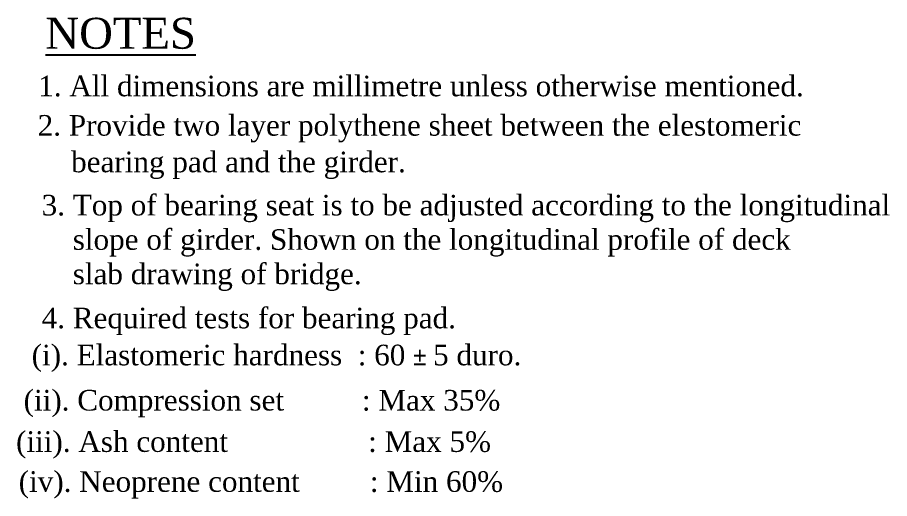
# Model space of a CAD drawing. Header units: millimetres. Extents: x -29779 to 80452, y -13100 to 39577.
# Drawn here: x 42830 to 44099, y 14687 to 15387 of the extents above; entities that cross this region are included whole.
import ezdxf

# ---------------------------------------------------------------- set-up
doc = ezdxf.new("R2010")
doc.units = ezdxf.units.MM
doc.header["$LTSCALE"] = 3
doc.layers.add('Text', color=7, linetype='Continuous')
doc.styles.get("Standard").update_dxf_attribs({"font": 'times.ttf'})

msp = doc.modelspace()

# ---------------------------------------------------------------- texts
at = {"layer": 'Text', "linetype": 'Continuous'}
for s, p in [('1. All dimensions are millimetre unless otherwise mentioned.', (42860.12, 15272.76)), ('2. Provide two layer polythene sheet between the elestomeric ', (42859.28, 15215.46)), ('bearing pad and the girder.', (42908.01, 15162.23))]:
    msp.add_text(s, height=30, dxfattribs=at).set_placement(p)
at = {"layer": 'Text', "insert": (42870.58, 15386.96), "char_height": 45, "width": 951.6077, "attachment_point": 1}
msp.add_mtext('{\\LNOTES}', dxfattribs=at)
at = {"layer": 'Text', "linetype": 'Continuous', "char_height": 30, "attachment_point": 1}
for s, insert, width in [('3. Top of bearing seat is to be adjusted according to the longitudinal\\P\\pi-60,l60;    slope of girder. Shown on the longitudinal profile of deck \\P    slab drawing of bridge.      ', (42865.08, 15129.38), 1491.7634), ('4. Required tests for bearing pad.', (42865.08, 14965.16), 1269.6667), ('(i). Elastomeric hardness  : 60 {\\fAngsana New|b0|i0|c0|p18;\\H0.875x;± }5 duro.', (42850.61, 14911.3), 1269.6667), ('(ii). Compression set          : Max 35%', (42838.9, 14845.54), 1269.6667), ('(iii). Ash content                  : Max 5%', (42827.88, 14785.37), 1269.6667), ('(iv). Neoprene content         : Min 60%', (42831.73, 14727.23), 1269.6667)]:
    msp.add_mtext(s, dxfattribs=dict(at, insert=insert, width=width))

doc.saveas('drawing.dxf')
